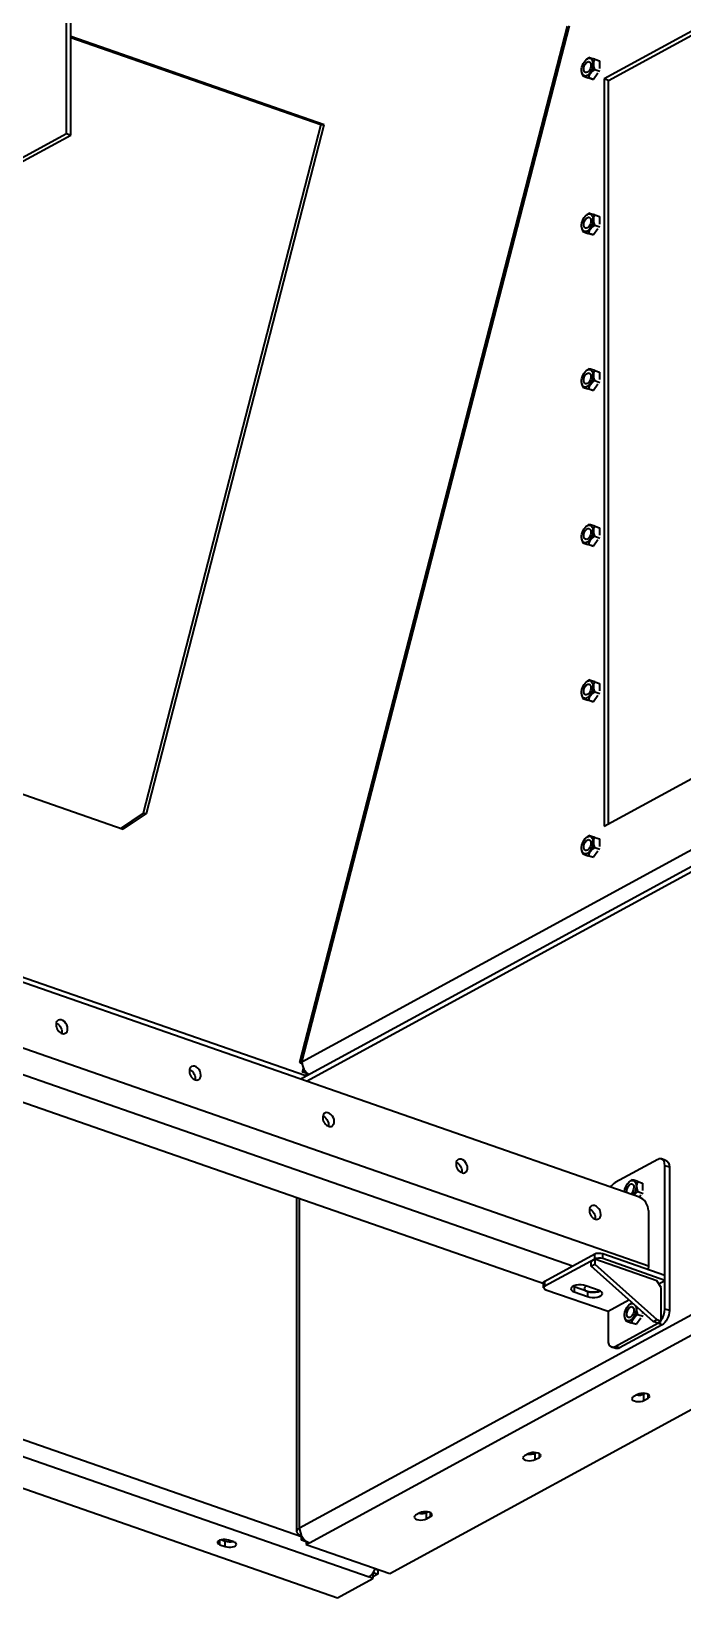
# Model space of a CAD drawing. Header units: millimetres. Extents: x 0 to 594, y 0 to 420.
# Drawn here: x 447.5 to 504.7, y 193.4 to 331.1 of the extents above; entities that cross this region are included whole.
import ezdxf

# ---------------------------------------------------------------- set-up
doc = ezdxf.new("R2010")
doc.units = ezdxf.units.MM

msp = doc.modelspace()

# ---------------------------------------------------------------- linework, layer by layer
at = {"color": 1, "lineweight": 35}
for p, q in [((546.23, 353.27), (497.82, 326.9)), ((498.21, 326.76), (546.23, 352.92)), ((450.58, 322.08), (450.58, 332.52)), ((450.97, 321.94), (450.97, 332.39)), ((473.24, 322.85), (450.97, 330.62)), ((450.97, 330.54), (472.95, 322.87)), ((471.1, 240.42), (494.61, 331.53)), ((471.28, 240.44), (494.79, 331.55)), ((495.85, 327.76), (495.87, 327.91)), ((495.87, 327.91), (495.92, 328.07)), ((495.92, 328.07), (495.98, 328.23)), ((495.98, 328.23), (496.06, 328.37)), ((496.04, 327.83), (496.08, 328.02)), ((496.04, 327.66), (496.04, 327.83)), ((496.06, 328.37), (496.15, 328.49)), ((496.08, 328.02), (496.17, 328.19)), ((496.15, 328.49), (496.25, 328.59)), ((496.17, 328.19), (496.28, 328.32)), ((496.25, 328.59), (496.36, 328.66)), ((496.25, 328.59), (496.31, 328.64)), ((496.31, 328.64), (496.27, 328.61)), ((496.28, 328.32), (496.4, 328.4)), ((496.48, 328.76), (496.31, 328.64)), ((496.36, 328.66), (496.46, 328.7)), ((496.4, 328.4), (496.46, 328.41)), ((496.46, 328.7), (496.56, 328.7)), ((496.46, 328.41), (496.51, 328.4)), ((496.64, 328.72), (496.48, 328.76)), ((496.51, 328.4), (496.57, 328.36)), ((496.56, 328.7), (496.65, 328.67)), ((496.57, 328.36), (496.62, 328.29)), ((496.62, 327.84), (496.57, 327.72)), ((496.62, 328.29), (496.65, 328.2)), ((496.65, 327.97), (496.62, 327.84)), ((497.01, 328.61), (496.64, 328.72)), ((496.65, 328.67), (496.73, 328.61)), ((496.65, 328.2), (496.66, 328.09)), ((496.66, 328.09), (496.65, 327.97)), ((496.79, 327.79), (496.72, 327.64)), ((496.73, 328.61), (496.79, 328.52)), ((496.79, 328.52), (496.83, 328.41)), ((496.83, 327.96), (496.79, 327.79)), ((496.83, 328.41), (496.85, 328.27)), ((496.85, 328.12), (496.83, 327.96)), ((496.85, 328.27), (496.85, 328.12)), ((496.91, 328.2), (496.93, 328.4)), ((496.93, 327.99), (496.91, 328.2)), ((496.93, 328.4), (497.01, 328.61)), ((497.01, 327.73), (496.93, 327.99)), ((497.01, 328.61), (497.41, 328.47)), ((497.41, 328.47), (497.41, 327.81)), ((495.84, 327.6), (495.85, 327.76)), ((495.86, 327.46), (495.84, 327.6)), ((495.89, 327.37), (495.86, 327.46)), ((495.86, 327.46), (495.87, 327.41)), ((495.86, 327.44), (495.87, 327.41)), ((495.87, 327.41), (495.95, 327.15)), ((495.93, 327.29), (495.89, 327.37)), ((495.98, 327.22), (495.93, 327.29)), ((495.95, 327.15), (496.11, 327.11)), ((495.95, 327.15), (496.4, 326.99)), ((496.04, 327.18), (495.98, 327.22)), ((496.09, 327.52), (496.04, 327.66)), ((496.11, 327.15), (496.04, 327.18)), ((496.13, 327.48), (496.09, 327.52)), ((496.19, 327.14), (496.11, 327.15)), ((496.11, 327.11), (496.48, 326.99)), ((496.18, 327.45), (496.13, 327.48)), ((496.26, 327.44), (496.18, 327.45)), ((496.27, 327.16), (496.19, 327.14)), ((496.34, 327.47), (496.26, 327.44)), ((496.35, 327.19), (496.27, 327.16)), ((496.42, 327.53), (496.34, 327.47)), ((496.45, 327.27), (496.35, 327.19)), ((496.5, 327.61), (496.42, 327.53)), ((496.55, 327.37), (496.45, 327.27)), ((496.48, 326.99), (496.54, 327.21)), ((496.48, 326.99), (496.88, 326.85)), ((496.88, 326.85), (496.49, 326.97)), ((496.57, 327.72), (496.5, 327.61)), ((496.54, 327.21), (496.64, 327.4)), ((496.64, 327.49), (496.55, 327.37)), ((496.72, 327.64), (496.64, 327.49)), ((496.64, 327.4), (496.79, 327.56)), ((496.79, 327.56), (497.01, 327.73)), ((497.28, 327.4), (496.88, 326.85)), ((497.01, 327.73), (497.46, 327.57)), ((497.82, 326.9), (497.82, 261.19)), ((498.21, 326.76), (497.82, 326.9)), ((498.21, 261.41), (498.21, 326.76)), ((472.95, 322.87), (457.33, 262.32)), ((457.61, 262.3), (473.24, 322.85)), ((472.95, 322.87), (473.24, 322.85)), ((445.39, 319.26), (450.58, 322.08)), ((445.78, 319.12), (450.97, 321.94)), ((450.58, 322.08), (450.97, 321.94)), ((495.84, 313.92), (495.85, 314.07)), ((495.85, 314.07), (495.87, 314.23)), ((495.87, 314.23), (495.92, 314.39)), ((495.92, 314.39), (495.98, 314.55)), ((495.98, 314.55), (496.06, 314.69)), ((496.04, 314.15), (496.08, 314.34)), ((496.04, 313.97), (496.04, 314.15)), ((496.06, 314.69), (496.15, 314.81)), ((496.08, 314.34), (496.17, 314.51)), ((496.15, 314.81), (496.25, 314.91)), ((496.17, 314.51), (496.28, 314.64)), ((496.25, 314.91), (496.36, 314.98)), ((496.25, 314.91), (496.31, 314.95)), ((496.31, 314.95), (496.27, 314.93)), ((496.28, 314.64), (496.4, 314.71)), ((496.48, 315.08), (496.31, 314.95)), ((496.36, 314.98), (496.46, 315.02)), ((496.4, 314.71), (496.46, 314.72)), ((496.46, 315.02), (496.56, 315.02)), ((496.46, 314.72), (496.51, 314.72)), ((496.64, 315.04), (496.48, 315.08)), ((496.57, 314.04), (496.5, 313.93)), ((496.51, 314.72), (496.57, 314.68)), ((496.56, 315.02), (496.65, 314.99)), ((496.57, 314.68), (496.62, 314.61)), ((496.62, 314.16), (496.57, 314.04)), ((496.62, 314.61), (496.65, 314.52)), ((496.65, 314.29), (496.62, 314.16)), ((497.01, 314.93), (496.64, 315.04)), ((496.65, 314.99), (496.73, 314.93)), ((496.65, 314.52), (496.66, 314.41)), ((496.66, 314.41), (496.65, 314.29)), ((496.79, 314.11), (496.72, 313.96)), ((496.73, 314.93), (496.79, 314.84)), ((496.79, 314.84), (496.83, 314.73)), ((496.83, 314.28), (496.79, 314.11)), ((496.79, 313.88), (497.01, 314.04)), ((496.83, 314.73), (496.85, 314.59)), ((496.85, 314.44), (496.83, 314.28)), ((496.85, 314.59), (496.85, 314.44)), ((496.91, 314.52), (496.93, 314.72)), ((496.93, 314.3), (496.91, 314.52)), ((496.93, 314.72), (497.01, 314.93)), ((497.01, 314.04), (496.93, 314.3)), ((497.01, 314.93), (497.41, 314.79)), ((497.01, 314.04), (497.46, 313.89)), ((497.41, 314.79), (497.41, 314.13)), ((495.86, 313.78), (495.84, 313.92)), ((495.89, 313.69), (495.86, 313.78)), ((495.86, 313.78), (495.87, 313.72)), ((495.86, 313.76), (495.87, 313.72)), ((495.87, 313.72), (495.95, 313.47)), ((495.93, 313.61), (495.89, 313.69)), ((495.98, 313.54), (495.93, 313.61)), ((495.95, 313.47), (496.11, 313.43)), ((495.95, 313.47), (496.4, 313.31)), ((496.04, 313.49), (495.98, 313.54)), ((496.09, 313.84), (496.04, 313.97)), ((496.11, 313.47), (496.04, 313.49)), ((496.13, 313.8), (496.09, 313.84)), ((496.19, 313.46), (496.11, 313.47)), ((496.11, 313.43), (496.48, 313.31)), ((496.18, 313.77), (496.13, 313.8)), ((496.26, 313.76), (496.18, 313.77)), ((496.27, 313.48), (496.19, 313.46)), ((496.34, 313.79), (496.26, 313.76)), ((496.35, 313.51), (496.27, 313.48)), ((496.42, 313.85), (496.34, 313.79)), ((496.45, 313.59), (496.35, 313.51)), ((496.5, 313.93), (496.42, 313.85)), ((496.55, 313.69), (496.45, 313.59)), ((496.48, 313.31), (496.54, 313.53)), ((496.48, 313.31), (496.88, 313.17)), ((496.88, 313.17), (496.49, 313.29)), ((496.54, 313.53), (496.64, 313.71)), ((496.64, 313.81), (496.55, 313.69)), ((496.72, 313.96), (496.64, 313.81)), ((496.64, 313.71), (496.79, 313.88)), ((497.28, 313.72), (496.88, 313.17)), ((495.84, 300.24), (495.85, 300.39)), ((495.86, 300.1), (495.84, 300.24)), ((495.85, 300.39), (495.87, 300.55)), ((495.87, 300.55), (495.92, 300.71)), ((495.92, 300.71), (495.98, 300.87)), ((495.98, 300.87), (496.06, 301.01)), ((496.04, 300.47), (496.08, 300.65)), ((496.04, 300.29), (496.04, 300.47)), ((496.09, 300.16), (496.04, 300.29)), ((496.06, 301.01), (496.15, 301.13)), ((496.08, 300.65), (496.17, 300.83)), ((496.15, 301.13), (496.25, 301.23)), ((496.17, 300.83), (496.28, 300.96)), ((496.25, 301.23), (496.36, 301.3)), ((496.25, 301.23), (496.31, 301.27)), ((496.31, 301.27), (496.27, 301.25)), ((496.28, 300.96), (496.4, 301.03)), ((496.48, 301.4), (496.31, 301.27)), ((496.36, 301.3), (496.46, 301.34)), ((496.4, 301.03), (496.46, 301.04)), ((496.5, 300.25), (496.42, 300.17)), ((496.46, 301.34), (496.56, 301.34)), ((496.46, 301.04), (496.51, 301.03)), ((496.64, 301.36), (496.48, 301.4)), ((496.57, 300.36), (496.5, 300.25)), ((496.51, 301.03), (496.57, 301)), ((496.56, 301.34), (496.65, 301.31)), ((496.57, 301), (496.62, 300.93)), ((496.62, 300.48), (496.57, 300.36)), ((496.62, 300.93), (496.65, 300.84)), ((496.65, 300.61), (496.62, 300.48)), ((497.01, 301.25), (496.64, 301.36)), ((496.72, 300.28), (496.64, 300.13)), ((496.65, 301.31), (496.73, 301.25)), ((496.65, 300.84), (496.66, 300.73)), ((496.66, 300.73), (496.65, 300.61)), ((496.79, 300.43), (496.72, 300.28)), ((496.73, 301.25), (496.79, 301.16)), ((496.79, 301.16), (496.83, 301.04)), ((496.83, 300.59), (496.79, 300.43)), ((496.79, 300.2), (497.01, 300.36)), ((496.83, 301.04), (496.85, 300.91)), ((496.85, 300.75), (496.83, 300.59)), ((496.85, 300.91), (496.85, 300.75)), ((496.91, 300.84), (496.93, 301.04)), ((496.93, 300.62), (496.91, 300.84)), ((496.93, 301.04), (497.01, 301.25)), ((497.01, 300.36), (496.93, 300.62)), ((497.01, 301.25), (497.41, 301.11)), ((497.01, 300.36), (497.46, 300.21)), ((497.41, 301.11), (497.41, 300.45)), ((495.89, 300.01), (495.86, 300.1)), ((495.86, 300.1), (495.87, 300.04)), ((495.86, 300.08), (495.87, 300.04)), ((495.87, 300.04), (495.95, 299.78)), ((495.93, 299.92), (495.89, 300.01)), ((495.98, 299.86), (495.93, 299.92)), ((495.95, 299.78), (496.11, 299.74)), ((495.95, 299.78), (496.4, 299.63)), ((496.04, 299.81), (495.98, 299.86)), ((496.11, 299.79), (496.04, 299.81)), ((496.13, 300.12), (496.09, 300.16)), ((496.19, 299.78), (496.11, 299.79)), ((496.11, 299.74), (496.48, 299.63)), ((496.18, 300.09), (496.13, 300.12)), ((496.26, 300.08), (496.18, 300.09)), ((496.27, 299.8), (496.19, 299.78)), ((496.34, 300.11), (496.26, 300.08)), ((496.35, 299.83), (496.27, 299.8)), ((496.42, 300.17), (496.34, 300.11)), ((496.45, 299.9), (496.35, 299.83)), ((496.55, 300.01), (496.45, 299.9)), ((496.48, 299.63), (496.54, 299.85)), ((496.48, 299.63), (496.88, 299.49)), ((496.88, 299.49), (496.49, 299.61)), ((496.54, 299.85), (496.64, 300.03)), ((496.64, 300.13), (496.55, 300.01)), ((496.64, 300.03), (496.79, 300.2)), ((497.28, 300.04), (496.88, 299.49)), ((495.84, 286.56), (495.85, 286.71)), ((495.86, 286.42), (495.84, 286.56)), ((495.85, 286.71), (495.87, 286.87)), ((495.87, 286.87), (495.92, 287.03)), ((495.92, 287.03), (495.98, 287.18)), ((495.98, 287.18), (496.06, 287.33)), ((496.04, 286.79), (496.08, 286.97)), ((496.04, 286.61), (496.04, 286.79)), ((496.09, 286.48), (496.04, 286.61)), ((496.06, 287.33), (496.15, 287.45)), ((496.08, 286.97), (496.17, 287.15)), ((496.13, 286.44), (496.09, 286.48)), ((496.15, 287.45), (496.25, 287.55)), ((496.17, 287.15), (496.28, 287.28)), ((496.25, 287.55), (496.36, 287.62)), ((496.25, 287.55), (496.31, 287.59)), ((496.31, 287.59), (496.27, 287.56)), ((496.28, 287.28), (496.4, 287.35)), ((496.48, 287.72), (496.31, 287.59)), ((496.42, 286.49), (496.34, 286.43)), ((496.36, 287.62), (496.46, 287.65)), ((496.4, 287.35), (496.46, 287.36)), ((496.5, 286.57), (496.42, 286.49)), ((496.46, 287.65), (496.56, 287.66)), ((496.46, 287.36), (496.51, 287.35)), ((496.64, 287.68), (496.48, 287.72)), ((496.57, 286.68), (496.5, 286.57)), ((496.51, 287.35), (496.57, 287.31)), ((496.56, 287.66), (496.65, 287.63)), ((496.57, 287.31), (496.62, 287.25)), ((496.62, 286.8), (496.57, 286.68)), ((496.62, 287.25), (496.65, 287.16)), ((496.65, 286.93), (496.62, 286.8)), ((497.01, 287.57), (496.64, 287.68)), ((496.72, 286.59), (496.64, 286.45)), ((496.64, 286.35), (496.79, 286.52)), ((496.65, 287.63), (496.73, 287.57)), ((496.65, 287.16), (496.66, 287.05)), ((496.66, 287.05), (496.65, 286.93)), ((496.79, 286.75), (496.72, 286.59)), ((496.73, 287.57), (496.79, 287.48)), ((496.79, 287.48), (496.83, 287.36)), ((496.83, 286.91), (496.79, 286.75)), ((496.79, 286.52), (497.01, 286.68)), ((496.83, 287.36), (496.85, 287.23)), ((496.85, 287.07), (496.83, 286.91)), ((496.85, 287.23), (496.85, 287.07)), ((496.91, 287.16), (496.93, 287.36)), ((496.93, 286.94), (496.91, 287.16)), ((496.93, 287.36), (497.01, 287.57)), ((497.01, 286.68), (496.93, 286.94)), ((497.01, 287.57), (497.41, 287.43)), ((497.01, 286.68), (497.46, 286.52)), ((497.41, 287.43), (497.41, 286.77)), ((497.82, 261.19), (546.23, 287.56)), ((495.89, 286.33), (495.86, 286.42)), ((495.86, 286.42), (495.87, 286.36)), ((495.86, 286.4), (495.87, 286.36)), ((495.87, 286.36), (495.95, 286.1)), ((495.93, 286.24), (495.89, 286.33)), ((495.98, 286.18), (495.93, 286.24)), ((495.95, 286.1), (496.11, 286.06)), ((495.95, 286.1), (496.4, 285.95)), ((496.04, 286.13), (495.98, 286.18)), ((496.11, 286.11), (496.04, 286.13)), ((496.19, 286.1), (496.11, 286.11)), ((496.11, 286.06), (496.48, 285.95)), ((496.18, 286.41), (496.13, 286.44)), ((496.26, 286.4), (496.18, 286.41)), ((496.27, 286.12), (496.19, 286.1)), ((496.34, 286.43), (496.26, 286.4)), ((496.35, 286.15), (496.27, 286.12)), ((496.45, 286.22), (496.35, 286.15)), ((496.55, 286.33), (496.45, 286.22)), ((496.48, 285.95), (496.54, 286.17)), ((496.48, 285.95), (496.88, 285.81)), ((496.88, 285.81), (496.49, 285.92)), ((496.54, 286.17), (496.64, 286.35)), ((496.64, 286.45), (496.55, 286.33)), ((497.28, 286.36), (496.88, 285.81)), ((550.29, 283.48), (471.28, 240.44)), ((405.07, 278.52), (455.56, 260.92)), ((495.84, 272.88), (495.85, 273.03)), ((495.86, 272.74), (495.84, 272.88)), ((495.85, 273.03), (495.87, 273.19)), ((495.89, 272.64), (495.86, 272.74)), ((495.86, 272.74), (495.87, 272.68)), ((495.86, 272.72), (495.87, 272.68)), ((495.87, 273.19), (495.92, 273.35)), ((495.92, 273.35), (495.98, 273.5)), ((495.98, 273.5), (496.06, 273.64)), ((496.04, 273.1), (496.08, 273.29)), ((496.04, 272.93), (496.04, 273.1)), ((496.09, 272.8), (496.04, 272.93)), ((496.06, 273.64), (496.15, 273.77)), ((496.08, 273.29), (496.17, 273.47)), ((496.13, 272.76), (496.09, 272.8)), ((496.18, 272.73), (496.13, 272.76)), ((496.15, 273.77), (496.25, 273.86)), ((496.17, 273.47), (496.28, 273.6)), ((496.26, 272.72), (496.18, 272.73)), ((496.25, 273.86), (496.36, 273.93)), ((496.25, 273.86), (496.31, 273.91)), ((496.34, 272.75), (496.26, 272.72)), ((496.31, 273.91), (496.27, 273.88)), ((496.28, 273.6), (496.4, 273.67)), ((496.48, 274.04), (496.31, 273.91)), ((496.42, 272.8), (496.34, 272.75)), ((496.36, 273.93), (496.46, 273.97)), ((496.4, 273.67), (496.46, 273.68)), ((496.5, 272.89), (496.42, 272.8)), ((496.46, 273.97), (496.56, 273.98)), ((496.46, 273.68), (496.51, 273.67)), ((496.64, 274), (496.48, 274.04)), ((496.57, 273), (496.5, 272.89)), ((496.51, 273.67), (496.57, 273.63)), ((496.64, 272.77), (496.55, 272.64)), ((496.56, 273.98), (496.65, 273.95)), ((496.57, 273.63), (496.62, 273.57)), ((496.62, 273.12), (496.57, 273)), ((496.62, 273.57), (496.65, 273.48)), ((496.65, 273.25), (496.62, 273.12)), ((497.01, 273.88), (496.64, 274)), ((496.72, 272.91), (496.64, 272.77)), ((496.64, 272.67), (496.79, 272.84)), ((496.65, 273.95), (496.73, 273.89)), ((496.65, 273.48), (496.66, 273.37)), ((496.66, 273.37), (496.65, 273.25)), ((496.79, 273.07), (496.72, 272.91)), ((496.73, 273.89), (496.79, 273.8)), ((496.79, 273.8), (496.83, 273.68)), ((496.83, 273.23), (496.79, 273.07)), ((496.79, 272.84), (497.01, 273)), ((496.83, 273.68), (496.85, 273.55)), ((496.85, 273.39), (496.83, 273.23)), ((496.85, 273.55), (496.85, 273.39)), ((496.91, 273.48), (496.93, 273.68)), ((496.93, 273.26), (496.91, 273.48)), ((496.93, 273.68), (497.01, 273.88)), ((497.01, 273), (496.93, 273.26)), ((497.01, 273.88), (497.41, 273.74)), ((497.01, 273), (497.46, 272.84)), ((497.41, 273.74), (497.41, 273.09)), ((495.87, 272.68), (495.95, 272.42)), ((495.93, 272.56), (495.89, 272.64)), ((495.98, 272.5), (495.93, 272.56)), ((495.95, 272.42), (496.11, 272.38)), ((495.95, 272.42), (496.4, 272.27)), ((496.04, 272.45), (495.98, 272.5)), ((496.11, 272.43), (496.04, 272.45)), ((496.19, 272.42), (496.11, 272.43)), ((496.11, 272.38), (496.48, 272.27)), ((496.27, 272.43), (496.19, 272.42)), ((496.35, 272.47), (496.27, 272.43)), ((496.45, 272.54), (496.35, 272.47)), ((496.55, 272.64), (496.45, 272.54)), ((496.48, 272.27), (496.54, 272.49)), ((496.48, 272.27), (496.88, 272.13)), ((496.88, 272.13), (496.49, 272.24)), ((496.54, 272.49), (496.64, 272.67)), ((497.28, 272.68), (496.88, 272.13)), ((471.4, 239.1), (517.76, 264.35)), ((471.68, 238.76), (517.42, 263.68)), ((457.33, 262.32), (455.35, 260.99)), ((455.56, 260.92), (457.61, 262.3)), ((457.33, 262.32), (457.61, 262.3)), ((496.48, 260.36), (496.31, 260.23)), ((496.46, 260.29), (496.56, 260.3)), ((496.64, 260.32), (496.48, 260.36)), ((496.56, 260.3), (496.65, 260.27)), ((497.01, 260.2), (496.64, 260.32)), ((500.94, 228.56), (411.21, 259.84)), ((471.62, 239.22), (411.7, 260.11)), ((495.84, 259.2), (495.85, 259.35)), ((495.86, 259.06), (495.84, 259.2)), ((495.85, 259.35), (495.87, 259.51)), ((495.89, 258.96), (495.86, 259.06)), ((495.86, 259.06), (495.87, 259)), ((495.86, 259.03), (495.87, 259)), ((495.87, 259.51), (495.92, 259.67)), ((495.87, 259), (495.95, 258.74)), ((495.93, 258.88), (495.89, 258.96)), ((495.92, 259.67), (495.98, 259.82)), ((495.98, 259.82), (496.06, 259.96)), ((496.04, 259.42), (496.08, 259.61)), ((496.04, 259.25), (496.04, 259.42)), ((496.09, 259.12), (496.04, 259.25)), ((496.06, 259.96), (496.15, 260.09)), ((496.08, 259.61), (496.17, 259.79)), ((496.13, 259.07), (496.09, 259.12)), ((496.18, 259.05), (496.13, 259.07)), ((496.15, 260.09), (496.25, 260.18)), ((496.17, 259.79), (496.28, 259.92)), ((496.26, 259.04), (496.18, 259.05)), ((496.25, 260.18), (496.36, 260.25)), ((496.25, 260.18), (496.31, 260.23)), ((496.34, 259.07), (496.26, 259.04)), ((496.31, 260.23), (496.27, 260.2)), ((496.28, 259.92), (496.4, 259.99)), ((496.42, 259.12), (496.34, 259.07)), ((496.36, 260.25), (496.46, 260.29)), ((496.4, 259.99), (496.46, 260)), ((496.5, 259.21), (496.42, 259.12)), ((496.55, 258.96), (496.45, 258.86)), ((496.46, 260), (496.51, 259.99)), ((496.57, 259.32), (496.5, 259.21)), ((496.51, 259.99), (496.57, 259.95)), ((496.54, 258.81), (496.64, 258.99)), ((496.64, 259.09), (496.55, 258.96)), ((496.57, 259.95), (496.62, 259.89)), ((496.62, 259.44), (496.57, 259.32)), ((496.62, 259.89), (496.65, 259.8)), ((496.65, 259.57), (496.62, 259.44)), ((496.72, 259.23), (496.64, 259.09)), ((496.64, 258.99), (496.79, 259.16)), ((496.65, 260.27), (496.73, 260.21)), ((496.65, 259.8), (496.66, 259.69)), ((496.66, 259.69), (496.65, 259.57)), ((496.79, 259.39), (496.72, 259.23)), ((496.73, 260.21), (496.79, 260.12)), ((496.79, 260.12), (496.83, 260)), ((496.83, 259.55), (496.79, 259.39)), ((496.79, 259.16), (497.01, 259.32)), ((496.83, 260), (496.85, 259.86)), ((496.85, 259.71), (496.83, 259.55)), ((496.85, 259.86), (496.85, 259.71)), ((497.28, 258.99), (496.88, 258.45)), ((496.91, 259.8), (496.93, 260)), ((496.93, 259.58), (496.91, 259.8)), ((496.93, 260), (497.01, 260.2)), ((497.01, 259.32), (496.93, 259.58)), ((497.01, 260.2), (497.41, 260.06)), ((497.01, 259.32), (497.46, 259.16)), ((497.41, 260.06), (497.41, 259.41)), ((495.98, 258.82), (495.93, 258.88)), ((495.95, 258.74), (496.11, 258.7)), ((495.95, 258.74), (496.4, 258.58)), ((496.04, 258.77), (495.98, 258.82)), ((496.11, 258.74), (496.04, 258.77)), ((496.19, 258.74), (496.11, 258.74)), ((496.11, 258.7), (496.48, 258.59)), ((496.27, 258.75), (496.19, 258.74)), ((496.35, 258.79), (496.27, 258.75)), ((496.45, 258.86), (496.35, 258.79)), ((496.48, 258.59), (496.54, 258.81)), ((496.48, 258.59), (496.88, 258.45)), ((496.88, 258.45), (496.49, 258.56)), ((404.76, 256.33), (501.72, 222.53)), ((403.53, 254.43), (495.06, 222.52)), ((492.62, 220.91), (400.67, 252.97)), ((449.7, 243.91), (449.68, 243.8)), ((449.68, 243.8), (449.68, 243.69)), ((449.69, 243.86), (449.79, 243.82)), ((449.74, 244), (449.7, 243.91)), ((449.8, 244.07), (449.74, 244)), ((449.79, 243.82), (449.88, 243.75)), ((449.87, 244.13), (449.8, 244.07)), ((449.99, 244.16), (449.87, 244.13)), ((450.13, 244.15), (449.99, 244.16)), ((450.27, 244.1), (450.13, 244.15)), ((450.41, 244), (450.27, 244.1)), ((450.52, 243.87), (450.41, 244)), ((450.61, 243.71), (450.52, 243.87)), ((449.68, 243.69), (449.69, 243.57)), ((449.69, 243.57), (449.73, 243.45)), ((449.73, 243.45), (449.78, 243.34)), ((449.78, 243.34), (449.85, 243.23)), ((449.85, 243.23), (449.93, 243.13)), ((449.88, 243.75), (449.97, 243.67)), ((449.93, 243.13), (450.02, 243.06)), ((449.97, 243.67), (450.04, 243.57)), ((450.02, 243.06), (450.12, 243)), ((450.04, 243.57), (450.11, 243.46)), ((450.11, 243.46), (450.15, 243.34)), ((450.12, 243), (450.22, 242.96)), ((450.15, 243.34), (450.18, 243.22)), ((450.18, 243.22), (450.19, 243.11)), ((450.19, 243.11), (450.18, 242.97)), ((450.22, 242.96), (450.32, 242.94)), ((450.32, 242.94), (450.41, 242.95)), ((450.41, 242.95), (450.49, 242.98)), ((450.49, 242.98), (450.58, 243.05)), ((450.58, 243.05), (450.64, 243.14)), ((450.67, 243.55), (450.61, 243.71)), ((450.64, 243.14), (450.68, 243.25)), ((450.69, 243.38), (450.67, 243.55)), ((450.68, 243.25), (450.69, 243.38)), ((461.41, 239.82), (461.39, 239.72)), ((461.39, 239.72), (461.39, 239.61)), ((461.4, 239.78), (461.5, 239.73)), ((461.45, 239.91), (461.41, 239.82)), ((461.51, 239.99), (461.45, 239.91)), ((461.5, 239.73), (461.59, 239.67)), ((461.58, 240.04), (461.51, 239.99)), ((461.71, 240.08), (461.58, 240.04)), ((461.59, 239.67), (461.68, 239.58)), ((461.84, 240.07), (461.71, 240.08)), ((461.99, 240.02), (461.84, 240.07)), ((462.12, 239.92), (461.99, 240.02)), ((462.24, 239.79), (462.12, 239.92)), ((462.33, 239.63), (462.24, 239.79)), ((471.1, 240.42), (471.11, 240.43)), ((471.11, 240.39), (471.1, 240.42)), ((471.11, 240.43), (471.15, 240.44)), ((471.14, 240.36), (471.11, 240.39)), ((471.29, 240.29), (471.14, 240.36)), ((471.15, 240.44), (471.28, 240.44)), ((471.28, 240.44), (471.29, 240.29)), ((471.29, 240.29), (471.33, 240.13)), ((471.33, 240.13), (471.38, 239.98)), ((471.33, 239.57), (471.41, 239.9)), ((471.38, 239.98), (471.45, 239.83)), ((471.45, 239.83), (471.54, 239.69)), ((471.54, 239.69), (471.64, 239.56)), ((461.39, 239.61), (461.41, 239.49)), ((461.41, 239.49), (461.44, 239.37)), ((461.44, 239.37), (461.49, 239.25)), ((461.49, 239.25), (461.56, 239.15)), ((461.56, 239.15), (461.64, 239.05)), ((461.64, 239.05), (461.73, 238.97)), ((461.68, 239.58), (461.76, 239.48)), ((461.73, 238.97), (461.83, 238.91)), ((461.76, 239.48), (461.82, 239.37)), ((461.82, 239.37), (461.87, 239.26)), ((461.83, 238.91), (461.93, 238.88)), ((461.87, 239.26), (461.89, 239.14)), ((461.89, 239.14), (461.9, 239.02)), ((461.9, 239.02), (461.89, 238.89)), ((461.93, 238.88), (462.03, 238.86)), ((462.03, 238.86), (462.12, 238.87)), ((462.12, 238.87), (462.21, 238.9)), ((462.21, 238.9), (462.29, 238.96)), ((462.29, 238.96), (462.35, 239.05)), ((462.38, 239.46), (462.33, 239.63)), ((462.35, 239.05), (462.39, 239.17)), ((462.4, 239.29), (462.38, 239.46)), ((462.39, 239.17), (462.4, 239.29)), ((471.3, 239.02), (471.21, 238.92)), ((471.4, 239.1), (471.3, 239.02)), ((471.65, 239.46), (471.33, 239.57)), ((471.61, 239.55), (471.33, 239.57)), ((471.62, 239.58), (471.61, 239.55)), ((471.61, 239.55), (471.67, 239.52)), ((471.64, 239.56), (471.76, 239.45)), ((471.69, 239.51), (471.65, 239.49)), ((471.65, 239.49), (471.65, 239.23)), ((471.76, 239.45), (471.88, 239.36)), ((357.7, 236.82), (477.18, 195.17)), ((473.11, 235.64), (473.1, 235.52)), ((473.1, 235.52), (473.12, 235.4)), ((473.13, 235.74), (473.11, 235.64)), ((473.12, 235.7), (473.21, 235.65)), ((473.17, 235.83), (473.13, 235.74)), ((473.23, 235.91), (473.17, 235.83)), ((473.21, 235.65), (473.31, 235.58)), ((473.3, 235.96), (473.23, 235.91)), ((473.42, 236), (473.3, 235.96)), ((473.31, 235.58), (473.39, 235.5)), ((473.56, 235.99), (473.42, 236)), ((473.7, 235.93), (473.56, 235.99)), ((473.83, 235.84), (473.7, 235.93)), ((473.95, 235.7), (473.83, 235.84)), ((474.04, 235.55), (473.95, 235.7)), ((474.1, 235.38), (474.04, 235.55)), ((354.25, 235.23), (474.39, 193.35)), ((471.24, 198.7), (366.19, 235.32)), ((473.12, 235.4), (473.15, 235.28)), ((473.15, 235.28), (473.21, 235.17)), ((473.21, 235.17), (473.28, 235.06)), ((473.28, 235.06), (473.36, 234.97)), ((473.36, 234.97), (473.45, 234.89)), ((473.39, 235.5), (473.47, 235.4)), ((473.45, 234.89), (473.54, 234.83)), ((473.47, 235.4), (473.53, 235.29)), ((473.53, 235.29), (473.58, 235.17)), ((473.54, 234.83), (473.64, 234.79)), ((473.58, 235.17), (473.61, 235.06)), ((473.62, 234.94), (473.6, 234.81)), ((473.61, 235.06), (473.62, 234.94)), ((473.64, 234.79), (473.74, 234.78)), ((473.74, 234.78), (473.84, 234.79)), ((473.84, 234.79), (473.92, 234.82)), ((473.92, 234.82), (474, 234.88)), ((474, 234.88), (474.06, 234.97)), ((474.06, 234.97), (474.1, 235.08)), ((474.12, 235.21), (474.1, 235.38)), ((474.1, 235.08), (474.12, 235.21)), ((484.84, 231.66), (484.82, 231.55)), ((484.82, 231.55), (484.82, 231.44)), ((484.82, 231.44), (484.83, 231.32)), ((484.83, 231.62), (484.93, 231.57)), ((484.88, 231.75), (484.84, 231.66)), ((484.94, 231.82), (484.88, 231.75)), ((484.93, 231.57), (485.02, 231.5)), ((485.01, 231.88), (484.94, 231.82)), ((485.13, 231.91), (485.01, 231.88)), ((485.02, 231.5), (485.11, 231.42)), ((485.11, 231.42), (485.18, 231.32)), ((485.27, 231.9), (485.13, 231.91)), ((485.41, 231.85), (485.27, 231.9)), ((485.55, 231.75), (485.41, 231.85)), ((485.66, 231.62), (485.55, 231.75)), ((485.75, 231.46), (485.66, 231.62)), ((485.81, 231.3), (485.75, 231.46)), ((502.54, 231.89), (498.79, 229.85)), ((502.63, 231.93), (502.54, 231.89)), ((502.71, 231.95), (502.63, 231.93)), ((502.79, 231.95), (502.71, 231.95)), ((502.87, 231.94), (502.79, 231.95)), ((502.99, 231.86), (502.87, 231.94)), ((503.26, 231.8), (502.87, 231.94)), ((503.09, 231.73), (502.99, 231.86)), ((503.14, 231.55), (503.09, 231.73)), ((503.16, 231.33), (503.14, 231.55)), ((503.26, 231.8), (503.38, 231.72)), ((503.38, 231.72), (503.48, 231.59)), ((503.48, 231.59), (503.53, 231.41)), ((503.53, 231.41), (503.56, 231.19)), ((484.83, 231.32), (484.87, 231.2)), ((484.87, 231.2), (484.92, 231.09)), ((484.92, 231.09), (484.99, 230.98)), ((484.99, 230.98), (485.07, 230.88)), ((485.07, 230.88), (485.16, 230.81)), ((485.16, 230.81), (485.26, 230.75)), ((485.18, 231.32), (485.25, 231.21)), ((485.25, 231.21), (485.29, 231.09)), ((485.26, 230.75), (485.36, 230.71)), ((485.29, 231.09), (485.32, 230.97)), ((485.32, 230.97), (485.33, 230.86)), ((485.33, 230.86), (485.32, 230.72)), ((485.36, 230.71), (485.46, 230.69)), ((485.46, 230.69), (485.55, 230.7)), ((485.55, 230.7), (485.63, 230.73)), ((485.63, 230.73), (485.72, 230.8)), ((485.72, 230.8), (485.78, 230.89)), ((485.78, 230.89), (485.82, 231)), ((485.83, 231.13), (485.81, 231.3)), ((485.82, 231), (485.83, 231.13)), ((500.26, 230.09), (500.09, 229.97)), ((500.12, 229.98), (500.21, 230.02)), ((500.21, 230.02), (500.3, 230.04)), ((500.43, 230.05), (500.26, 230.09)), ((500.3, 230.04), (500.38, 230.03)), ((500.38, 230.03), (500.45, 230)), ((500.79, 229.94), (500.43, 230.05)), ((500.45, 230), (500.52, 229.94)), ((503.16, 218.73), (503.16, 231.33)), ((503.56, 231.19), (503.16, 231.33)), ((503.56, 231.19), (503.56, 218.59)), ((498.49, 229.57), (498.4, 229.44)), ((498.59, 229.69), (498.49, 229.57)), ((498.69, 229.78), (498.59, 229.69)), ((498.79, 229.85), (498.69, 229.78)), ((499.62, 229.02), (499.66, 229.27)), ((499.66, 229.27), (499.75, 229.53)), ((499.75, 229.53), (499.88, 229.75)), ((499.82, 229.07), (499.83, 229.21)), ((499.84, 228.94), (499.82, 229.07)), ((499.83, 229.21), (499.87, 229.36)), ((499.87, 229.36), (499.93, 229.5)), ((499.88, 229.75), (500.03, 229.92)), ((499.93, 229.5), (500.02, 229.61)), ((500.02, 229.61), (500.11, 229.7)), ((500.03, 229.92), (500.12, 229.98)), ((500.03, 229.92), (500.09, 229.97)), ((500.09, 229.97), (500.06, 229.94)), ((500.11, 229.7), (500.21, 229.73)), ((500.28, 228.94), (500.17, 228.83)), ((500.21, 229.73), (500.3, 229.73)), ((500.36, 229.08), (500.28, 228.94)), ((500.3, 229.73), (500.36, 229.69)), ((500.36, 229.69), (500.4, 229.62)), ((500.42, 229.26), (500.36, 229.08)), ((500.52, 228.99), (500.38, 228.76)), ((500.4, 229.62), (500.43, 229.53)), ((500.44, 229.43), (500.42, 229.26)), ((500.43, 229.53), (500.44, 229.43)), ((500.43, 228.74), (500.58, 228.9)), ((500.52, 229.94), (500.57, 229.86)), ((500.61, 229.26), (500.52, 228.99)), ((500.57, 229.86), (500.61, 229.77)), ((500.58, 228.9), (500.79, 229.06)), ((500.61, 229.77), (500.63, 229.66)), ((500.64, 229.53), (500.61, 229.26)), ((500.63, 229.66), (500.64, 229.53)), ((500.69, 229.54), (500.72, 229.74)), ((500.72, 229.32), (500.69, 229.54)), ((500.72, 229.74), (500.79, 229.94)), ((500.79, 229.06), (500.72, 229.32)), ((500.79, 229.94), (501.2, 229.8)), ((500.79, 229.06), (501.25, 228.9)), ((501.06, 228.73), (500.94, 228.56)), ((501.2, 229.8), (501.2, 229.14)), ((470.83, 199.16), (470.83, 228.51)), ((471.07, 199.46), (471.07, 228.42)), ((496.55, 227.57), (496.53, 227.47)), ((496.53, 227.47), (496.53, 227.36)), ((496.53, 227.36), (496.55, 227.24)), ((496.54, 227.53), (496.64, 227.49)), ((496.59, 227.67), (496.55, 227.57)), ((496.65, 227.74), (496.59, 227.67)), ((496.64, 227.49), (496.73, 227.42)), ((496.72, 227.79), (496.65, 227.74)), ((496.85, 227.83), (496.72, 227.79)), ((496.73, 227.42), (496.82, 227.33)), ((496.82, 227.33), (496.9, 227.23)), ((496.98, 227.82), (496.85, 227.83)), ((497.12, 227.77), (496.98, 227.82)), ((497.26, 227.67), (497.12, 227.77)), ((497.37, 227.54), (497.26, 227.67)), ((497.47, 227.38), (497.37, 227.54)), ((497.52, 227.21), (497.47, 227.38)), ((501.09, 228.49), (500.94, 228.56)), ((501.24, 228.39), (501.09, 228.49)), ((501.37, 228.26), (501.24, 228.39)), ((501.49, 228.1), (501.37, 228.26)), ((501.59, 227.93), (501.49, 228.1)), ((501.66, 227.75), (501.59, 227.93)), ((501.7, 227.57), (501.66, 227.75)), ((501.72, 227.39), (501.7, 227.57)), ((501.72, 227.39), (501.72, 222.53)), ((496.55, 227.24), (496.58, 227.12)), ((496.58, 227.12), (496.63, 227)), ((496.63, 227), (496.7, 226.9)), ((496.7, 226.9), (496.78, 226.8)), ((496.78, 226.8), (496.87, 226.72)), ((496.87, 226.72), (496.97, 226.66)), ((496.9, 227.23), (496.96, 227.12)), ((496.96, 227.12), (497, 227.01)), ((496.97, 226.66), (497.07, 226.63)), ((497, 227.01), (497.03, 226.89)), ((497.03, 226.89), (497.04, 226.77)), ((497.04, 226.77), (497.03, 226.64)), ((497.07, 226.63), (497.17, 226.61)), ((497.17, 226.61), (497.26, 226.62)), ((497.26, 226.62), (497.35, 226.65)), ((497.35, 226.65), (497.43, 226.71)), ((497.43, 226.71), (497.49, 226.81)), ((497.49, 226.81), (497.53, 226.92)), ((497.54, 227.04), (497.52, 227.21)), ((497.53, 226.92), (497.54, 227.04)), ((517.42, 224.71), (471.07, 199.46)), ((471.93, 198.17), (518.28, 223.42)), ((492.62, 221.19), (497, 223.57)), ((497, 223.12), (492.62, 220.74)), ((496.68, 222.95), (497, 223.12)), ((497, 223.57), (497.14, 223.63)), ((497, 223.12), (497, 223.57)), ((497.14, 223.18), (497, 223.12)), ((497, 223.12), (497, 222.67)), ((502.46, 221.22), (497, 223.12)), ((497.14, 223.63), (497.33, 223.65)), ((497.33, 223.2), (497.14, 223.18)), ((497.33, 223.65), (497.53, 223.65)), ((497.53, 223.19), (497.33, 223.2)), ((497.53, 223.65), (497.7, 223.61)), ((497.7, 223.16), (497.53, 223.19)), ((497.7, 223.61), (503.16, 221.7)), ((497.7, 223.16), (497.7, 223.61)), ((503.16, 221.25), (497.7, 223.16)), ((496.68, 222.5), (496.68, 222.95)), ((496.68, 222.5), (497, 222.67)), ((502.15, 217.63), (496.68, 222.5)), ((497, 222.67), (502.46, 217.8)), ((501.72, 222.53), (501.7, 222.21)), ((479, 195.47), (525.93, 221.03)), ((492.51, 221.05), (492.54, 221.13)), ((492.51, 220.6), (492.51, 221.05)), ((492.54, 220.68), (492.51, 220.6)), ((492.51, 220.6), (492.53, 220.56)), ((492.53, 220.56), (492.56, 220.51)), ((492.54, 221.13), (492.62, 221.19)), ((492.62, 220.74), (492.54, 220.68)), ((492.56, 220.51), (492.7, 220.43)), ((492.62, 220.74), (492.62, 221.19)), ((492.7, 220.43), (498.17, 218.53)), ((494.94, 220.6), (494.91, 220.5)), ((494.91, 220.5), (494.93, 220.42)), ((494.93, 220.42), (494.99, 220.35)), ((495.03, 220.69), (494.94, 220.6)), ((495.17, 220.76), (495.03, 220.69)), ((495.21, 220.68), (495.1, 220.73)), ((495.36, 220.82), (495.17, 220.76)), ((496.38, 220.27), (495.21, 220.68)), ((495.21, 220.68), (495.21, 220.23)), ((495.57, 220.85), (495.36, 220.82)), ((495.8, 220.85), (495.57, 220.85)), ((496.01, 220.82), (495.8, 220.85)), ((496.21, 220.77), (496.01, 220.82)), ((496.09, 220.6), (496.08, 220.54)), ((496.08, 220.54), (496.09, 220.49)), ((496.12, 220.66), (496.09, 220.6)), ((496.09, 220.49), (496.12, 220.44)), ((496.25, 220.76), (496.12, 220.66)), ((496.12, 220.44), (496.22, 220.34)), ((497.38, 220.37), (496.21, 220.77)), ((497.5, 220.31), (497.38, 220.37)), ((502.85, 220.63), (502.46, 221.22)), ((502.63, 220.96), (503.16, 221.25)), ((502.85, 217.66), (502.85, 220.63)), ((503.16, 221.25), (503.16, 221.7)), ((494.99, 220.35), (495.08, 220.28)), ((495.08, 220.28), (495.21, 220.23)), ((495.21, 220.23), (496.38, 219.82)), ((496.22, 220.34), (496.39, 220.27)), ((496.65, 220.21), (496.38, 220.27)), ((496.38, 220.27), (496.38, 219.82)), ((496.38, 219.82), (496.57, 219.77)), ((496.39, 220.27), (496.6, 220.22)), ((496.57, 219.77), (496.79, 219.75)), ((496.6, 220.22), (496.84, 220.2)), ((496.96, 220.2), (496.65, 220.21)), ((496.79, 219.75), (497.01, 219.75)), ((496.84, 220.2), (497.08, 220.21)), ((497.25, 220.23), (496.96, 220.2)), ((497.01, 219.75), (497.23, 219.78)), ((497.08, 220.21), (497.31, 220.25)), ((497.23, 219.78), (497.41, 219.83)), ((497.49, 220.32), (497.25, 220.23)), ((497.31, 220.25), (497.49, 220.32)), ((497.41, 219.83), (497.56, 219.91)), ((497.6, 220.24), (497.5, 220.31)), ((497.56, 219.91), (497.65, 220)), ((497.66, 220.17), (497.6, 220.24)), ((497.65, 220), (497.68, 220.09)), ((497.68, 220.09), (497.66, 220.17)), ((498.17, 218.53), (500.01, 219.53)), ((499.84, 218.9), (499.93, 219.02)), ((499.93, 219.02), (500.03, 219.12)), ((500.03, 219.12), (500.19, 219.21)), ((500.03, 219.12), (500.09, 219.17)), ((500.09, 219.17), (500.06, 219.14)), ((500.26, 219.29), (500.09, 219.17)), ((500.19, 219.21), (500.27, 219.23)), ((500.28, 219.29), (500.26, 219.29)), ((500.27, 219.23), (500.35, 219.23)), ((500.59, 219.02), (500.63, 218.87)), ((498.17, 218.53), (498.17, 216.01)), ((499.62, 218.13), (499.63, 218.29)), ((499.64, 218), (499.62, 218.13)), ((499.63, 218.29), (499.65, 218.45)), ((499.67, 217.9), (499.64, 218)), ((499.64, 218), (499.65, 217.94)), ((499.65, 218.45), (499.7, 218.61)), ((499.65, 217.97), (499.65, 217.94)), ((499.65, 217.94), (499.73, 217.68)), ((499.71, 217.82), (499.67, 217.9)), ((499.7, 218.61), (499.76, 218.76)), ((499.76, 217.75), (499.71, 217.82)), ((499.73, 217.68), (499.9, 217.64)), ((499.73, 217.68), (500.19, 217.52)), ((499.76, 218.76), (499.84, 218.9)), ((499.82, 217.71), (499.76, 217.75)), ((499.82, 218.36), (499.87, 218.55)), ((499.83, 218.19), (499.82, 218.36)), ((499.89, 217.68), (499.82, 217.71)), ((499.88, 218.05), (499.83, 218.19)), ((499.87, 218.55), (499.95, 218.72)), ((499.92, 218.01), (499.88, 218.05)), ((499.97, 217.68), (499.89, 217.68)), ((499.9, 217.64), (500.26, 217.53)), ((499.97, 217.98), (499.92, 218.01)), ((499.95, 218.72), (500.06, 218.85)), ((500.04, 217.98), (499.97, 217.98)), ((500.05, 217.69), (499.97, 217.68)), ((500.12, 218), (500.04, 217.98)), ((500.13, 217.73), (500.05, 217.69)), ((500.06, 218.85), (500.18, 218.93)), ((500.21, 218.06), (500.12, 218)), ((500.26, 217.82), (500.13, 217.73)), ((500.18, 218.93), (500.24, 218.94)), ((500.28, 218.15), (500.21, 218.06)), ((500.24, 218.94), (500.3, 218.93)), ((500.38, 217.95), (500.26, 217.82)), ((500.26, 217.53), (500.33, 217.75)), ((500.35, 218.25), (500.28, 218.15)), ((500.3, 218.93), (500.36, 218.89)), ((500.33, 217.75), (500.43, 217.93)), ((500.4, 218.37), (500.35, 218.25)), ((500.36, 218.89), (500.4, 218.82)), ((500.48, 218.11), (500.38, 217.95)), ((500.4, 218.82), (500.43, 218.73)), ((500.43, 218.5), (500.4, 218.37)), ((500.43, 218.73), (500.44, 218.63)), ((500.44, 218.63), (500.43, 218.5)), ((500.43, 217.93), (500.58, 218.09)), ((500.56, 218.3), (500.48, 218.11)), ((500.61, 218.49), (500.56, 218.3)), ((500.58, 218.09), (500.79, 218.26)), ((500.64, 218.69), (500.61, 218.49)), ((500.63, 218.87), (500.64, 218.69)), ((501.06, 217.93), (500.67, 217.39)), ((500.69, 218.77), (500.71, 218.91)), ((500.7, 218.62), (500.69, 218.77)), ((500.73, 218.45), (500.7, 218.62)), ((500.79, 218.26), (500.73, 218.45)), ((500.79, 218.26), (501.25, 218.1)), ((501.2, 218.48), (501.2, 218.34)), ((502.15, 217.63), (502.46, 217.8)), ((502.54, 217.49), (502.15, 217.63)), ((502.46, 217.8), (502.85, 217.66)), ((502.54, 217.49), (502.85, 217.66)), ((502.85, 217.78), (502.98, 217.99)), ((502.98, 217.99), (503.08, 218.23)), ((503.08, 218.23), (503.14, 218.49)), ((503.14, 218.49), (503.16, 218.73)), ((503.56, 218.59), (503.16, 218.73)), ((503.28, 217.69), (503.17, 217.55)), ((503.37, 217.86), (503.28, 217.69)), ((503.45, 218.04), (503.37, 217.86)), ((503.51, 218.22), (503.45, 218.04)), ((503.54, 218.41), (503.51, 218.22)), ((503.56, 218.59), (503.54, 218.41)), ((498.79, 215.45), (502.54, 217.49)), ((502.93, 217.35), (499.18, 215.31)), ((500.26, 217.53), (500.67, 217.39)), ((500.67, 217.39), (500.27, 217.5)), ((502.93, 217.35), (502.54, 217.49)), ((503.05, 217.44), (502.93, 217.35)), ((503.17, 217.55), (503.05, 217.44)), ((498.17, 216.01), (498.19, 215.79)), ((498.19, 215.79), (498.25, 215.61)), ((498.25, 215.61), (498.34, 215.48)), ((498.34, 215.48), (498.46, 215.4)), ((498.46, 215.4), (498.54, 215.39)), ((498.85, 215.27), (498.46, 215.4)), ((498.54, 215.39), (498.62, 215.39)), ((498.62, 215.39), (498.71, 215.41)), ((498.71, 215.41), (498.79, 215.45)), ((499.18, 215.31), (498.79, 215.45)), ((498.93, 215.25), (498.85, 215.27)), ((499.01, 215.25), (498.93, 215.25)), ((499.1, 215.27), (499.01, 215.25)), ((499.18, 215.31), (499.1, 215.27)), ((500.29, 210.94), (500.25, 210.86)), ((500.25, 210.86), (500.28, 210.78)), ((500.28, 210.78), (500.36, 210.7)), ((500.38, 211.02), (500.29, 210.94)), ((500.76, 211.22), (500.38, 211.02)), ((500.82, 211.13), (500.63, 211.15)), ((500.9, 211.28), (500.76, 211.22)), ((501.01, 211.14), (500.82, 211.13)), ((501.06, 211.31), (500.9, 211.28)), ((501.18, 211.18), (501.01, 211.14)), ((501.25, 211.32), (501.06, 211.31)), ((501.32, 211.23), (501.18, 211.18)), ((501.43, 211.31), (501.25, 211.32)), ((501.45, 211.3), (501.32, 211.23)), ((501.32, 210.69), (501.32, 211.23)), ((501.32, 210.69), (501.7, 210.9)), ((501.59, 211.27), (501.43, 211.31)), ((501.72, 211.21), (501.59, 211.27)), ((501.7, 210.9), (501.7, 211.22)), ((501.7, 210.9), (501.79, 210.97)), ((501.8, 211.14), (501.72, 211.21)), ((501.79, 210.97), (501.83, 211.06)), ((501.83, 211.06), (501.8, 211.14)), ((500.36, 210.7), (500.49, 210.65)), ((500.49, 210.65), (500.65, 210.61)), ((500.65, 210.61), (500.84, 210.59)), ((500.84, 210.59), (501.02, 210.6)), ((501.02, 210.6), (501.19, 210.64)), ((501.19, 210.64), (501.32, 210.69)), ((490.73, 205.74), (490.7, 205.65)), ((490.7, 205.65), (490.72, 205.57)), ((490.72, 205.57), (490.81, 205.5)), ((490.83, 205.81), (490.73, 205.74)), ((490.81, 205.5), (490.93, 205.44)), ((491.2, 206.02), (490.83, 205.81)), ((490.93, 205.44), (491.1, 205.4)), ((491.26, 205.93), (491.07, 205.95)), ((491.1, 205.4), (491.28, 205.39)), ((491.34, 206.07), (491.2, 206.02)), ((491.45, 205.94), (491.26, 205.93)), ((491.28, 205.39), (491.46, 205.4)), ((491.5, 206.11), (491.34, 206.07)), ((491.62, 205.97), (491.45, 205.94)), ((491.46, 205.4), (491.63, 205.43)), ((491.69, 206.12), (491.5, 206.11)), ((491.76, 206.03), (491.62, 205.97)), ((491.63, 205.43), (491.76, 205.49)), ((491.87, 206.1), (491.69, 206.12)), ((491.89, 206.1), (491.76, 206.03)), ((491.76, 205.49), (491.76, 206.03)), ((491.76, 205.49), (492.14, 205.69)), ((492.03, 206.06), (491.87, 206.1)), ((492.16, 206), (492.03, 206.06)), ((492.14, 205.69), (492.14, 206.02)), ((492.14, 205.69), (492.24, 205.77)), ((492.24, 205.93), (492.16, 206)), ((492.27, 205.85), (492.24, 205.93)), ((492.24, 205.77), (492.27, 205.85)), ((481.17, 200.53), (481.14, 200.44)), ((481.14, 200.44), (481.17, 200.36)), ((481.27, 200.61), (481.17, 200.53)), ((481.17, 200.36), (481.25, 200.29)), ((481.25, 200.29), (481.38, 200.23)), ((481.64, 200.81), (481.27, 200.61)), ((481.38, 200.23), (481.54, 200.2)), ((481.7, 200.72), (481.51, 200.74)), ((481.54, 200.2), (481.72, 200.18)), ((481.78, 200.87), (481.64, 200.81)), ((481.89, 200.73), (481.7, 200.72)), ((481.72, 200.18), (481.9, 200.19)), ((481.95, 200.9), (481.78, 200.87)), ((482.06, 200.76), (481.89, 200.73)), ((481.9, 200.19), (482.07, 200.23)), ((482.13, 200.91), (481.95, 200.9)), ((482.21, 200.82), (482.06, 200.76)), ((482.07, 200.23), (482.21, 200.28)), ((482.31, 200.89), (482.13, 200.91)), ((482.34, 200.89), (482.21, 200.82)), ((482.21, 200.28), (482.21, 200.82)), ((482.21, 200.28), (482.58, 200.48)), ((482.47, 200.86), (482.31, 200.89)), ((482.6, 200.8), (482.47, 200.86)), ((482.58, 200.48), (482.58, 200.81)), ((482.58, 200.48), (482.68, 200.56)), ((482.68, 200.73), (482.6, 200.8)), ((482.71, 200.65), (482.68, 200.73)), ((482.68, 200.56), (482.71, 200.65)), ((463.94, 198.35), (463.87, 198.28)), ((464.05, 198.41), (463.94, 198.35)), ((464.19, 198.45), (464.05, 198.41)), ((464.07, 198.01), (464.07, 198.42)), ((464.54, 198.29), (464.14, 198.43)), ((464.35, 198.47), (464.19, 198.45)), ((464.52, 198.47), (464.35, 198.47)), ((464.68, 198.45), (464.52, 198.47)), ((464.82, 198.42), (464.68, 198.45)), ((465.29, 198.25), (464.82, 198.42)), ((470.83, 199.16), (470.85, 199.24)), ((470.86, 199.05), (470.83, 199.16)), ((470.85, 199.24), (470.89, 199.32)), ((470.94, 198.95), (470.86, 199.05)), ((470.89, 199.32), (470.97, 199.39)), ((471.07, 198.86), (470.94, 198.95)), ((470.97, 199.39), (471.07, 199.46)), ((471.07, 199.46), (471.09, 199.26)), ((471.24, 198.79), (471.07, 198.86)), ((471.09, 199.26), (471.14, 199.06)), ((471.14, 199.06), (471.22, 198.86)), ((471.22, 198.86), (471.32, 198.67)), ((471.24, 198.4), (471.24, 198.79)), ((471.25, 198.79), (471.24, 198.79)), ((471.45, 198.51), (471.24, 198.4)), ((471.66, 198.25), (471.24, 198.4)), ((471.32, 198.67), (471.45, 198.5)), ((471.45, 198.5), (471.6, 198.36)), ((471.6, 198.36), (471.76, 198.25)), ((463.87, 198.28), (463.85, 198.21)), ((463.85, 198.21), (463.86, 198.15)), ((463.86, 198.15), (463.91, 198.1)), ((463.91, 198.1), (463.98, 198.05)), ((463.98, 198.05), (464.07, 198.01)), ((464.07, 198.01), (464.54, 197.84)), ((464.7, 198.25), (464.54, 198.29)), ((464.54, 197.84), (464.54, 198.29)), ((464.54, 197.84), (464.69, 197.81)), ((464.69, 197.81), (464.85, 197.79)), ((464.88, 198.24), (464.7, 198.25)), ((464.85, 197.79), (465.02, 197.79)), ((465.06, 198.24), (464.88, 198.24)), ((465.02, 197.79), (465.18, 197.81)), ((465.23, 198.27), (465.06, 198.24)), ((465.18, 197.81), (465.32, 197.85)), ((465.39, 198.21), (465.29, 198.25)), ((465.32, 197.85), (465.43, 197.91)), ((465.46, 198.16), (465.39, 198.21)), ((465.43, 197.91), (465.49, 197.98)), ((465.5, 198.11), (465.46, 198.16)), ((465.49, 197.98), (465.52, 198.05)), ((465.52, 198.05), (465.5, 198.11)), ((471.66, 198.31), (471.66, 198.02)), ((471.93, 198.17), (471.66, 198.02)), ((471.66, 198.02), (479, 195.47)), ((471.76, 198.25), (471.93, 198.17)), ((477.49, 195.46), (477.62, 195.67)), ((477.57, 195.58), (477.57, 195.55)), ((477.62, 195.67), (477.72, 195.91)), ((477.71, 195.88), (477.96, 195.8)), ((477.99, 195.82), (477.96, 195.8)), ((477.96, 195.8), (477.96, 195.41)), ((474.39, 193.35), (477.51, 195.05)), ((477.18, 195.17), (477.34, 195.29)), ((477.51, 195.05), (477.18, 195.17)), ((477.34, 195.29), (477.49, 195.46)), ((477.51, 195.49), (477.51, 195.05)), ((477.96, 195.41), (477.51, 195.17)), ((477.57, 195.55), (477.54, 195.53)), ((477.57, 195.55), (477.96, 195.41))]:
    msp.add_line(p, q, dxfattribs=at)

doc.saveas('drawing.dxf')
